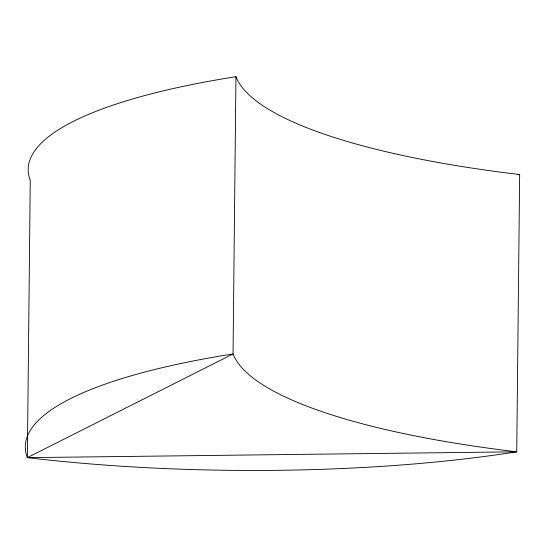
<?xml version="1.0" encoding="UTF-8"?>
<svg xmlns="http://www.w3.org/2000/svg" width="547" height="547" viewBox="0 0 547 547"><rect width="100%" height="100%" fill="white"/><g stroke="black" fill="none" stroke-linecap="round" stroke-linejoin="round"><path stroke-width="0.82" d="M27.35 457.641L30.256 180.373A491.486 116.402 0.6 0 1 235.948 76.683A491.486 116.402 0.6 0 0 519.65 174.541L516.744 451.815L27.35 457.641L233.043 353.95A491.486 116.402 0.6 0 0 516.744 451.815A491.486 116.402 0.6 0 1 27.35 457.641A491.486 116.402 0.6 0 1 233.043 353.95L235.948 76.683M519.65 174.541A491.486 116.402 0.6 0 1 518.098 174.787"/></g></svg>
